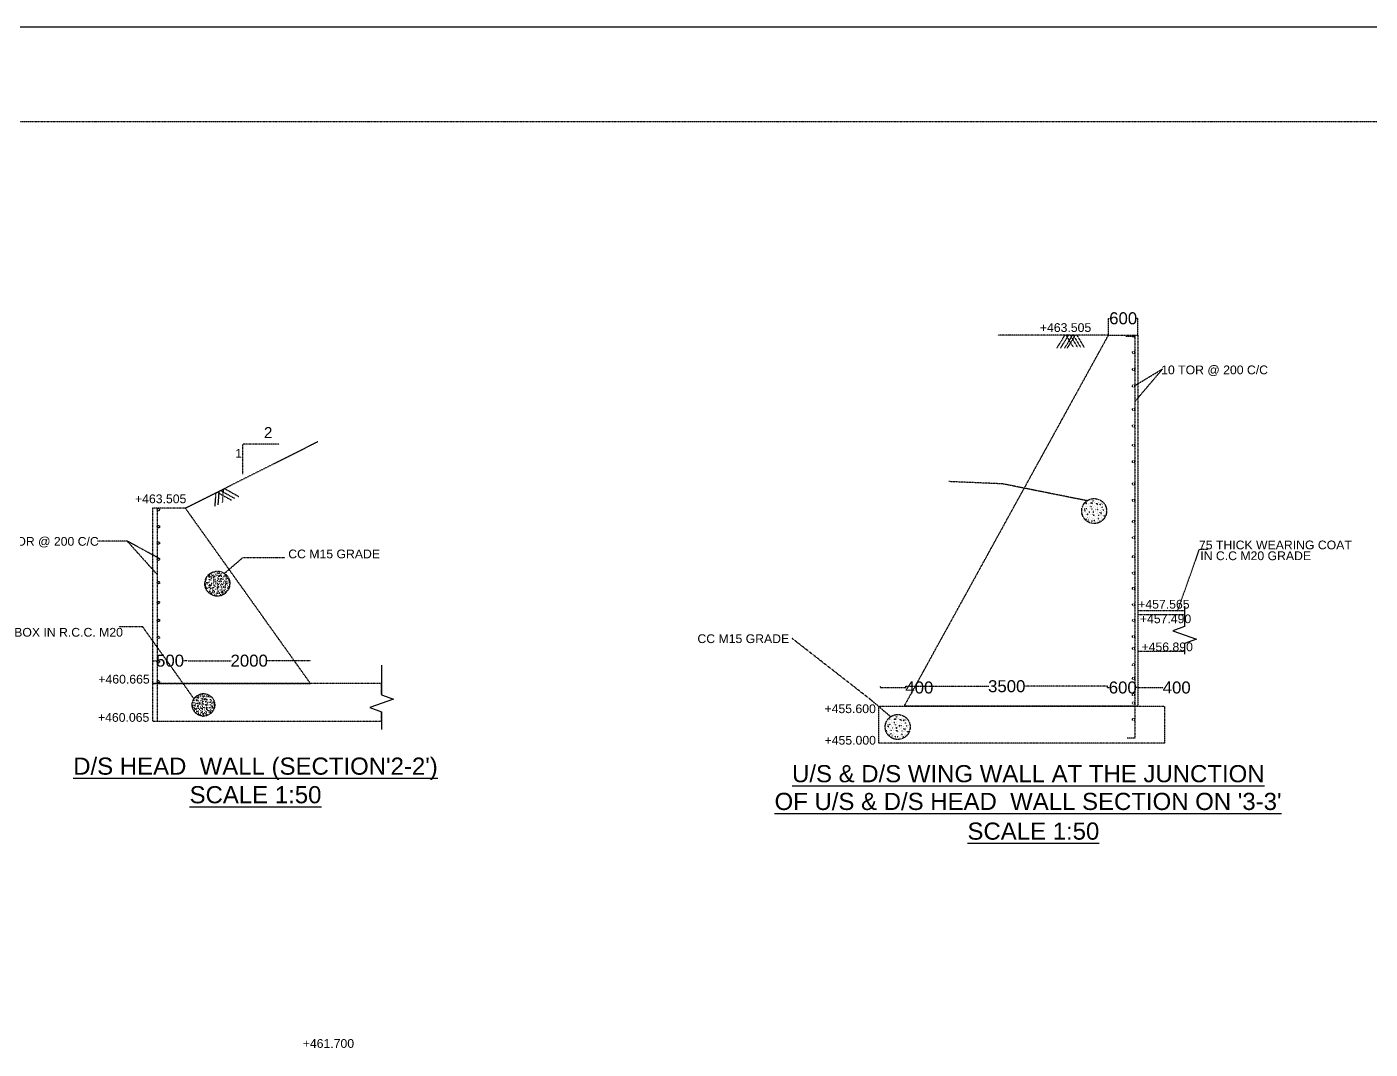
# Model space of a CAD drawing. Header units: inches. Extents: x -14031 to 177855, y 59850 to 142980.
# Drawn here: x 145085 to 160750, y 71696 to 83619 of the extents above; entities that cross this region are included whole.
import ezdxf

# ---------------------------------------------------------------- set-up
doc = ezdxf.new("R2010")
doc.units = ezdxf.units.IN
doc.header["$MEASUREMENT"] = 0
doc.linetypes.add('HIDDEN2', pattern=[0.1875, 0.125, -0.0625])
doc.layers.add('DIM TEXT', color=7, linetype='Continuous')
doc.layers.add('DRAWING', color=7, linetype='Continuous')
doc.styles.get("Standard").update_dxf_attribs({"font": 'ARIAL_1.TTF', "height": 102})
doc.dimstyles.new('dig', dxfattribs={"dimtxt": 140, "dimasz": 0.18, "dimexe": 0.18, "dimexo": 0.0625, "dimgap": 0.09, "dimtad": 0, "dimtih": 1, "dimtoh": 1, "dimdec": 4, "dimzin": 0, "dimdsep": 46, "dimtxsty": 'Standard', "dimblk": 'ARCHTICK', "dimcen": 0.09, "dimadec": 0, "dimazin": 0, "dimtfac": 1, "dimtdec": 4, "dimtofl": 0, "dimtmove": 0, "dimatfit": 3, "dimldrblk": 'ARCHTICK', "dimfxl": 0, "dimtolj": 1, "dimtzin": 0, "dimarcsym": 0})
picture_1 = doc.add_image_def('image1.jpg', size_in_pixel=(7220, 3378))

# ---------------------------------------------------------------- blocks, each defined once
blk = doc.blocks.new('_ArchTick')
at = {"color": 0, "linetype": 'ByBlock', "const_width": 0.15}
blk.add_lwpolyline([(-0.5, -0.5), (0.5, 0.5)], dxfattribs=at)
blk = doc.blocks.new('*D175')
at = {"layer": 'Defpoints', "color": 0, "linetype": 'HIDDEN2'}
for p in [(146552, 76226), (146552, 76226), (146959, 76226)]:
    blk.add_point(p, dxfattribs=at)
at = {"layer": 'DIM TEXT', "color": 0, "linetype": 'HIDDEN2', "lineweight": -2}
for p, q in [((146552, 76226), (146552, 76226)), ((146552, 76226), (146601, 76226)), ((146959, 76226), (146910, 76226)), ((146959, 76226), (146959, 76226))]:
    blk.add_line(p, q, dxfattribs=at)
at = {"layer": 'DIM TEXT', "color": 0, "linetype": 'HIDDEN2', "lineweight": -2, "xscale": 0.18, "yscale": 0.18, "zscale": 0.18, "rotation": 180}
blk.add_blockref('_ArchTick', (146552, 76226), dxfattribs=at)
at = {"layer": 'DIM TEXT', "color": 0, "linetype": 'HIDDEN2', "lineweight": -2, "xscale": 0.18, "yscale": 0.18, "zscale": 0.18}
blk.add_blockref('_ArchTick', (146959, 76226), dxfattribs=at)
at = {"layer": 'DIM TEXT', "color": 0, "linetype": 'HIDDEN2', "insert": (146755, 76226), "char_height": 140, "attachment_point": 5}
blk.add_mtext('\\A1;500', dxfattribs=at)
blk = doc.blocks.new('*D176')
at = {"layer": 'Defpoints', "color": 0, "linetype": 'HIDDEN2'}
for p in [(146959, 76226), (148397, 76226), (148397, 76226)]:
    blk.add_point(p, dxfattribs=at)
at = {"layer": 'DIM TEXT', "color": 0, "linetype": 'HIDDEN2', "lineweight": -2}
for p, q in [((146959, 76226), (146959, 76226)), ((146959, 76226), (147468, 76226)), ((148397, 76226), (147888, 76226)), ((148397, 76226), (148397, 76226))]:
    blk.add_line(p, q, dxfattribs=at)
at = {"layer": 'DIM TEXT', "color": 0, "linetype": 'HIDDEN2', "lineweight": -2, "xscale": 0.18, "yscale": 0.18, "zscale": 0.18, "rotation": 180}
blk.add_blockref('_ArchTick', (146959, 76226), dxfattribs=at)
at = {"layer": 'DIM TEXT', "color": 0, "linetype": 'HIDDEN2', "lineweight": -2, "xscale": 0.18, "yscale": 0.18, "zscale": 0.18}
blk.add_blockref('_ArchTick', (148397, 76226), dxfattribs=at)
at = {"layer": 'DIM TEXT', "color": 0, "linetype": 'HIDDEN2', "insert": (147678, 76226), "char_height": 140, "attachment_point": 5}
blk.add_mtext('\\A1;2000', dxfattribs=at)
blk = doc.blocks.new('*D177')
at = {"layer": 'Defpoints', "color": 0, "linetype": 'HIDDEN2'}
for p in [(155035, 75931), (155336, 75931), (155336, 75913)]:
    blk.add_point(p, dxfattribs=at)
at = {"layer": 'DIM TEXT', "color": 0, "linetype": 'HIDDEN2', "lineweight": -2}
for p, q in [((155035, 75931), (155035, 75912)), ((155035, 75913), (155336, 75913)), ((155336, 75931), (155336, 75912)), ((155336, 75913), (155336, 75913))]:
    blk.add_line(p, q, dxfattribs=at)
at = {"layer": 'DIM TEXT', "color": 0, "linetype": 'HIDDEN2', "lineweight": -2, "xscale": 0.18, "yscale": 0.18, "zscale": 0.18, "rotation": 180}
blk.add_blockref('_ArchTick', (155035, 75913), dxfattribs=at)
at = {"layer": 'DIM TEXT', "color": 0, "linetype": 'HIDDEN2', "lineweight": -2, "xscale": 0.18, "yscale": 0.18, "zscale": 0.18}
blk.add_blockref('_ArchTick', (155336, 75913), dxfattribs=at)
at = {"layer": 'DIM TEXT', "color": 0, "linetype": 'HIDDEN2', "insert": (155493, 75913), "char_height": 140, "attachment_point": 5}
blk.add_mtext('\\A1;400', dxfattribs=at)
blk = doc.blocks.new('*D178')
at = {"layer": 'Defpoints', "color": 0, "linetype": 'HIDDEN2'}
for p in [(155336, 75913), (157689, 75928), (157689, 75913)]:
    blk.add_point(p, dxfattribs=at)
at = {"layer": 'DIM TEXT', "color": 0, "linetype": 'HIDDEN2', "lineweight": -2}
for p, q in [((155336, 75913), (155336, 75928)), ((155336, 75928), (156304, 75928)), ((157689, 75928), (156721, 75928)), ((157689, 75913), (157689, 75928))]:
    blk.add_line(p, q, dxfattribs=at)
at = {"layer": 'DIM TEXT', "color": 0, "linetype": 'HIDDEN2', "lineweight": -2, "xscale": 0.18, "yscale": 0.18, "zscale": 0.18, "rotation": 180}
blk.add_blockref('_ArchTick', (155336, 75928), dxfattribs=at)
at = {"layer": 'DIM TEXT', "color": 0, "linetype": 'HIDDEN2', "lineweight": -2, "xscale": 0.18, "yscale": 0.18, "zscale": 0.18}
blk.add_blockref('_ArchTick', (157689, 75928), dxfattribs=at)
at = {"layer": 'DIM TEXT', "color": 0, "linetype": 'HIDDEN2', "insert": (156512, 75928), "char_height": 140, "attachment_point": 5}
blk.add_mtext('\\A1;3500', dxfattribs=at)
blk = doc.blocks.new('*D179')
at = {"layer": 'Defpoints', "color": 0, "linetype": 'HIDDEN2'}
for p in [(157689, 75913), (158041, 75913), (158041, 75913)]:
    blk.add_point(p, dxfattribs=at)
at = {"layer": 'DIM TEXT', "color": 0, "linetype": 'HIDDEN2', "lineweight": -2}
for p, q in [((157689, 75913), (157689, 75913)), ((157689, 75913), (157710, 75913)), ((158041, 75913), (158020, 75913)), ((158041, 75913), (158041, 75913))]:
    blk.add_line(p, q, dxfattribs=at)
at = {"layer": 'DIM TEXT', "color": 0, "linetype": 'HIDDEN2', "lineweight": -2, "xscale": 0.18, "yscale": 0.18, "zscale": 0.18, "rotation": 180}
blk.add_blockref('_ArchTick', (157689, 75913), dxfattribs=at)
at = {"layer": 'DIM TEXT', "color": 0, "linetype": 'HIDDEN2', "lineweight": -2, "xscale": 0.18, "yscale": 0.18, "zscale": 0.18}
blk.add_blockref('_ArchTick', (158041, 75913), dxfattribs=at)
at = {"layer": 'DIM TEXT', "color": 0, "linetype": 'HIDDEN2', "insert": (157865, 75913), "char_height": 140, "attachment_point": 5}
blk.add_mtext('\\A1;600', dxfattribs=at)
blk = doc.blocks.new('*D180')
at = {"layer": 'Defpoints', "color": 0, "linetype": 'HIDDEN2'}
for p in [(158041, 75913), (158336, 75913), (158336, 75913)]:
    blk.add_point(p, dxfattribs=at)
at = {"layer": 'DIM TEXT', "color": 0, "linetype": 'HIDDEN2', "lineweight": -2}
for p, q in [((158041, 75913), (158041, 75913)), ((158041, 75913), (158336, 75913)), ((158336, 75913), (158336, 75913)), ((158336, 75913), (158336, 75913))]:
    blk.add_line(p, q, dxfattribs=at)
at = {"layer": 'DIM TEXT', "color": 0, "linetype": 'HIDDEN2', "lineweight": -2, "xscale": 0.18, "yscale": 0.18, "zscale": 0.18, "rotation": 180}
blk.add_blockref('_ArchTick', (158041, 75913), dxfattribs=at)
at = {"layer": 'DIM TEXT', "color": 0, "linetype": 'HIDDEN2', "lineweight": -2, "xscale": 0.18, "yscale": 0.18, "zscale": 0.18}
blk.add_blockref('_ArchTick', (158336, 75913), dxfattribs=at)
at = {"layer": 'DIM TEXT', "color": 0, "linetype": 'HIDDEN2', "insert": (158494, 75913), "char_height": 140, "attachment_point": 5}
blk.add_mtext('\\A1;400', dxfattribs=at)
blk = doc.blocks.new('*D181')
at = {"layer": 'Defpoints', "color": 0, "linetype": 'HIDDEN2'}
for p in [(158041, 80219), (157698, 80022), (158041, 80022)]:
    blk.add_point(p, dxfattribs=at)
at = {"layer": 'DIM TEXT', "color": 0, "linetype": 'HIDDEN2', "lineweight": -2}
for p, q in [((157698, 80022), (157698, 80219)), ((157698, 80219), (157715, 80219)), ((158041, 80219), (158025, 80219)), ((158041, 80022), (158041, 80219))]:
    blk.add_line(p, q, dxfattribs=at)
at = {"layer": 'DIM TEXT', "color": 0, "linetype": 'HIDDEN2', "lineweight": -2, "xscale": 0.18, "yscale": 0.18, "zscale": 0.18, "rotation": 180}
blk.add_blockref('_ArchTick', (157698, 80219), dxfattribs=at)
at = {"layer": 'DIM TEXT', "color": 0, "linetype": 'HIDDEN2', "lineweight": -2, "xscale": 0.18, "yscale": 0.18, "zscale": 0.18}
blk.add_blockref('_ArchTick', (158041, 80219), dxfattribs=at)
at = {"layer": 'DIM TEXT', "color": 0, "linetype": 'HIDDEN2', "insert": (157870, 80219), "char_height": 140, "attachment_point": 5}
blk.add_mtext('\\A1;600', dxfattribs=at)

msp = doc.modelspace()

# ---------------------------------------------------------------- hatches: boundary and pattern name
at = {"layer": 'DRAWING', "linetype": 'HIDDEN2'}
h = msp.add_hatch(dxfattribs=at)
h.set_pattern_fill('AR-CONC', color=256, scale=9, style=0)
h.set_pattern_definition([(130, (287943.9, 0), (-64.553416, -5.647692), [6.75, -74.25]), (185, (287943.9, 0), (12.48762, 67.697292), [5.4, -59.4]), (79.5486, (287938.52, -0.47), (-52.065844, 62.049559), [5.736617, -63.10279]), (133.8158, (287943.9, 18), (-96.051694, -14.89671), [10.125, -111.375]), (83.3644, (287935.89, 16.76), (-84.119643, 87.67061), [8.604926, -94.65417]), (188.8158, (287943.9, 18), (-84.119575, 87.670674), [8.1, -89.1]), (159, (287934.9, 13.5), (-53.721635, -36.2357), [6.75, -74.25]), (214, (287934.9, 13.5), (-21.89838, 65.263504), [5.4, -59.4]), (108.5486, (287930.42, 10.48), (-75.620037, 29.027745), [5.736617, -63.10279]), (142.5, (287943.897, 0), (-1.094387, 29.960447), [0, -58.68, 0, -60.3, 0, -59.625]), (172.5, (287943.897, 0), (-23.6762584, 35.497054), [0, -34.38, 0, -57.33, 0, -22.725]), (212.5, (287963.967, 0), (-48.0440193, -2.0299385), [0, -22.5, 0, -70.2, 0, -93.15]), (222.5, (287972.967, 0), (-52.486755, 9.009448), [0, -29.25, 0, -46.62, 0, -66.15])])
h.paths.add_polyline_path([(147452.08448, 77125.07199, 1), (147160.86999, 77125.07199, 1)])
h.paths.add_polyline_path([(147013.71184, 75711.46097, 1), (147276.02814, 75711.46097, 1)])

# ---------------------------------------------------------------- linework, layer by layer
for p, q in [((157401.67843, 78017.6018), (157401.67843, 78017.6018)), ((157412.29282, 78035.60572), (157412.29282, 78035.60572)), ((157425.0636, 78026.92791), (157425.0636, 78026.92791)), ((157425.35469, 78053.09885), (157425.35469, 78053.09885)), ((157427.37316, 78068.56934), (157431.71198, 78073.74014)), ((157427.3732, 78068.56937), (157432.75265, 78068.09873)), ((157432.8117, 78067.98804), (157431.77107, 78073.62949)), ((157438.32133, 78061.48658), (157444.623, 78063.90556)), ((157438.32139, 78061.48656), (157442.79819, 78058.46692)), ((157438.54251, 78026.3191), (157438.54251, 78026.3191)), ((157439.6369, 78056.27955), (157439.6369, 78056.27955)), ((157442.85728, 78058.35685), (157444.68215, 78063.79547)), ((157442.96925, 78072.6757), (157442.96925, 78072.6757)), ((157443.21421, 78064.37618), (157443.21421, 78064.37618)), ((157449.03095, 78088.59591), (157449.03095, 78088.59591)), ((157458.51796, 78025.08487), (157458.51796, 78025.08487)), ((157461.94556, 78060.58646), (157461.94556, 78060.58646)), ((157464.77957, 78044.61517), (157464.77957, 78044.61517)), ((157473.10762, 78024.89797), (157473.10762, 78024.89797)), ((157481.04855, 78028.05107), (157481.04855, 78028.05107)), ((157482.19422, 78060.58192), (157482.19422, 78060.58192)), ((157484.0021, 78032.08077), (157484.0021, 78032.08077)), ((157485.09649, 78062.04122), (157485.09649, 78062.04122)), ((157486.19087, 78092.00167), (157486.19087, 78092.00167)), ((157491.01327, 78070.64576), (157491.01327, 78070.64576)), ((157491.92658, 78062.92165), (157496.26539, 78068.09245)), ((157491.92662, 78062.92168), (157497.30607, 78062.45104)), ((157492.04296, 78025.25088), (157498.34463, 78027.66986)), ((157492.04302, 78025.25086), (157496.51982, 78022.23122)), ((157495.70097, 78073.38563), (157495.70097, 78073.38563)), ((157497.36512, 78062.3403), (157496.32449, 78067.98174)), ((157496.57888, 78022.12111), (157498.40375, 78027.55973)), ((157499.15144, 78013.11915), (157499.15144, 78013.11915)), ((157502.77266, 78062.3903), (157509.78262, 78069.69619)), ((157502.77266, 78062.39033), (157510.77696, 78061.14894)), ((157504.72481, 78063.54813), (157504.72481, 78063.54813)), ((157505.87048, 78096.07897), (157505.87048, 78096.07897)), ((157510.83615, 78061.04816), (157509.84182, 78069.59544)), ((157509.98958, 78058.55652), (157509.98958, 78058.55652)), ((157513.94134, 78090.51438), (157520.24301, 78092.93336)), ((157513.9414, 78090.51436), (157518.4182, 78087.49472)), ((157515.13442, 78032.53856), (157515.13442, 78032.53856)), ((157517.26633, 78053.62462), (157517.26633, 78053.62462)), ((157518.47731, 78087.38459), (157520.30218, 78092.82322)), ((157521.15164, 78022.86803), (157521.15164, 78022.86803)), ((157528.40107, 78099.04518), (157528.40107, 78099.04518)), ((157530.74692, 78038.82864), (157530.74692, 78038.82864)), ((157531.84131, 78068.78909), (157531.84131, 78068.78909)), ((157532.93569, 78098.74954), (157532.93569, 78098.74954)), ((157538.81068, 78068.03562), (157538.81068, 78068.03562)), ((157539.05729, 78068.61583), (157539.05729, 78068.61583)), ((157548.18772, 78082.39508), (157548.18772, 78082.39508)), ((157551.6382, 78022.1286), (157551.6382, 78022.1286)), ((157556.47999, 78057.27395), (157560.81881, 78062.44475)), ((157556.48003, 78057.27399), (157561.85948, 78056.80335)), ((157556.58341, 78114.60541), (157556.58341, 78114.60541)), ((157558.0336, 78056.52659), (157558.0336, 78056.52659)), ((157561.91853, 78056.69256), (157560.8779, 78062.334)), ((157562.48694, 78103.53267), (157562.48694, 78103.53267)), ((157567.66298, 78054.27868), (157573.96465, 78056.69766)), ((157567.66303, 78054.27866), (157572.13984, 78051.25902)), ((157569.19566, 78020.83809), (157569.19566, 78020.83809)), ((157569.75308, 78062.63407), (157569.75308, 78062.63407)), ((157571.97396, 78040.02163), (157571.97396, 78040.02163)), ((157572.19892, 78051.14885), (157574.02379, 78056.58747)), ((157575.86184, 78015.20515), (157575.86184, 78015.20515)), ((157576.95622, 78045.1656), (157576.95622, 78045.1656)), ((157578.05061, 78075.12604), (157578.05061, 78075.12604)), ((157579.145, 78105.08649), (157579.145, 78105.08649)), ((157587.10131, 78066.58589), (157587.10131, 78066.58589)), ((157594.50454, 78042.98784), (157594.50454, 78042.98784)), ((157595.65021, 78075.51868), (157595.65021, 78075.51868)), ((157598.82435, 78047.49359), (157605.83432, 78054.79948)), ((157598.82435, 78047.49362), (157606.82866, 78046.25223)), ((157600.67448, 78091.40453), (157600.67448, 78091.40453)), ((157604.12495, 78031.13805), (157604.12495, 78031.13805)), ((157604.91416, 78011.97827), (157604.91416, 78011.97827)), ((157606.88783, 78046.15138), (157605.8935, 78054.69867)), ((157606.07762, 78054.49665), (157606.07762, 78054.49665)), ((157617.23968, 78018.80815), (157617.23968, 78018.80815)), ((157618.1808, 78078.48489), (157618.1808, 78078.48489)), ((157621.03341, 78051.62626), (157625.37223, 78056.79706)), ((157621.03345, 78051.6263), (157626.4129, 78051.15565)), ((157621.32142, 78020.96682), (157621.32142, 78020.96682)), ((157621.38461, 78018.04298), (157627.68628, 78020.46196)), ((157621.38467, 78018.04296), (157625.86147, 78015.02332)), ((157622.23984, 78071.64351), (157622.23984, 78071.64351)), ((157622.41581, 78050.92727), (157622.41581, 78050.92727)), ((157623.5102, 78080.88772), (157623.5102, 78080.88772)), ((157626.47194, 78051.04481), (157625.43131, 78056.68626)), ((157625.92052, 78014.91311), (157627.74539, 78020.35173)), ((157628.59042, 78047.47533), (157628.59042, 78047.47533)), ((157635.14533, 78064.55595), (157635.14533, 78064.55595)), ((157656.61171, 78040.1475), (157656.61171, 78040.1475)), ((157661.75369, 78019.46134), (157661.75369, 78019.46134)), ((157665.2837, 78016.77821), (157665.2837, 78016.77821)), ((157389.27892, 77940.59094), (157392.1338, 77943.99325)), ((157389.71933, 77938.65413), (157393.17447, 77938.35184)), ((157390.14443, 77960.06125), (157390.14443, 77960.06125)), ((157390.46207, 77941.40052), (157390.46207, 77941.40052)), ((157391.23882, 77990.0217), (157391.23882, 77990.0217)), ((157393.23343, 77938.24118), (157392.1928, 77943.88262)), ((157394.17793, 77995.10026), (157394.17793, 77995.10026)), ((157394.52457, 77930.95957), (157400.82624, 77933.37855)), ((157394.52463, 77930.95955), (157399.00143, 77927.93991)), ((157399.06041, 77927.82987), (157400.88528, 77933.2685)), ((157407.53747, 77980.93832), (157407.53747, 77980.93832)), ((157410.01977, 77921.55991), (157410.01977, 77921.55991)), ((157411.16545, 77954.09076), (157411.16545, 77954.09076)), ((157412.02743, 77921.6395), (157412.02743, 77921.6395)), ((157416.42295, 77996.22307), (157422.72462, 77998.64205)), ((157416.42301, 77996.22306), (157420.89981, 77993.20342)), ((157418.65308, 77974.71962), (157425.66305, 77982.02551)), ((157418.65308, 77974.71966), (157426.65739, 77973.47827)), ((157420.14972, 77887.17101), (157420.14972, 77887.17101)), ((157420.42939, 77890.55035), (157420.42939, 77890.55035)), ((157420.95885, 77993.09336), (157422.78371, 77998.53198)), ((157426.71651, 77973.37755), (157425.72217, 77981.92483)), ((157426.51378, 77968.84908), (157426.51378, 77968.84908)), ((157430.5852, 77872.15224), (157437.59517, 77879.45813)), ((157430.5852, 77872.15227), (157438.58951, 77870.91088)), ((157433.07058, 77876.51687), (157433.07058, 77876.51687)), ((157433.69603, 77957.05696), (157433.69603, 77957.05696)), ((157434.16496, 77906.47731), (157434.16496, 77906.47731)), ((157434.84171, 77989.58781), (157434.84171, 77989.58781)), ((157435.25935, 77936.43776), (157435.25935, 77936.43776)), ((157436.35374, 77966.39821), (157436.35374, 77966.39821)), ((157437.44813, 77996.35865), (157437.44813, 77996.35865)), ((157438.64855, 77870.81017), (157437.65421, 77879.35745)), ((157437.67584, 77933.16059), (157437.67584, 77933.16059)), ((157439.12602, 77875.08177), (157439.12602, 77875.08177)), ((157439.86078, 78000.87205), (157444.1996, 78006.04285)), ((157439.86082, 78000.87208), (157445.24027, 78000.40144)), ((157442.94883, 77950.40996), (157442.94883, 77950.40996)), ((157444.10565, 77926.0474), (157444.10565, 77926.0474)), ((157445.29927, 78000.29074), (157444.25864, 78005.93218)), ((157446.3993, 77890.14349), (157446.3993, 77890.14349)), ((157446.66469, 78004.10971), (157446.66469, 78004.10971)), ((157448.2462, 77894.72387), (157454.54787, 77897.14285)), ((157448.24626, 77894.72385), (157452.72306, 77891.70421)), ((157452.3484, 77933.17475), (157456.68722, 77938.34555)), ((157452.34844, 77933.17479), (157457.72789, 77932.70415)), ((157452.78202, 77891.59413), (157454.60689, 77897.03276)), ((157453.59266, 77862.53636), (157453.59266, 77862.53636)), ((157455.58149, 77978.90839), (157455.58149, 77978.90839)), ((157457.78684, 77932.59344), (157456.74621, 77938.23488)), ((157457.37229, 77992.55402), (157457.37229, 77992.55402)), ((157464.51419, 77930.64895), (157464.51419, 77930.64895)), ((157464.83602, 77865.47746), (157469.17484, 77870.64826)), ((157464.83606, 77865.4775), (157470.21551, 77865.00685)), ((157467.78191, 77961.54446), (157467.78191, 77961.54446)), ((157468.19374, 77885.14107), (157468.19374, 77885.14107)), ((157470.27441, 77864.89614), (157469.23377, 77870.53758)), ((157470.14458, 77959.98737), (157476.44625, 77962.40635)), ((157470.14464, 77959.98736), (157474.62144, 77956.96772)), ((157474.5578, 77966.81915), (157474.5578, 77966.81915)), ((157474.68045, 77956.85762), (157476.50532, 77962.29624)), ((157476.12325, 77865.50257), (157476.12325, 77865.50257)), ((157477.26892, 77898.03341), (157477.26892, 77898.03341)), ((157478.53016, 77882.27854), (157478.53016, 77882.27854)), ((157479.62455, 77912.23899), (157479.62455, 77912.23899)), ((157480.71894, 77942.19943), (157480.71894, 77942.19943)), ((157481.81333, 77972.15988), (157481.81333, 77972.15988)), ((157482.90771, 78002.12033), (157482.90771, 78002.12033)), ((157485.71986, 77931.13065), (157485.71986, 77931.13065)), ((157487.17004, 77873.05183), (157487.17004, 77873.05183)), ((157491.45816, 77997.04151), (157491.45816, 77997.04151)), ((157495.43558, 77959.41941), (157495.43558, 77959.41941)), ((157498.88606, 77899.15294), (157498.88606, 77899.15294)), ((157499.79951, 77900.99962), (157499.79951, 77900.99962)), ((157500.94518, 77933.53047), (157500.94518, 77933.53047)), ((157501.96784, 77858.48817), (157508.26951, 77860.90715)), ((157501.9679, 77858.48815), (157506.4447, 77855.46851)), ((157503.62551, 77976.87845), (157503.62551, 77976.87845)), ((157504.4142, 77995.22435), (157508.75301, 78000.39515)), ((157504.41424, 77995.22439), (157509.79369, 77994.75375)), ((157506.50363, 77855.35839), (157508.3285, 77860.79701)), ((157509.85268, 77994.643), (157508.81205, 78000.28444)), ((157510.20912, 77869.99006), (157510.20912, 77869.99006)), ((157514.70478, 77959.82291), (157521.71474, 77967.1288)), ((157514.70478, 77959.82295), (157522.70908, 77958.58156)), ((157516.23775, 77883.11113), (157516.23775, 77883.11113)), ((157516.90182, 77927.52706), (157521.24063, 77932.69786)), ((157516.90186, 77927.5271), (157522.28131, 77927.05645)), ((157517.00094, 77939.6584), (157517.00094, 77939.6584)), ((157522.34025, 77926.9457), (157521.29962, 77932.58714)), ((157522.76819, 77958.48078), (157521.77385, 77967.02806)), ((157522.60182, 77964.78921), (157522.60182, 77964.78921)), ((157523.47577, 77936.49668), (157523.47577, 77936.49668)), ((157523.86622, 77923.75167), (157530.16789, 77926.17065)), ((157523.86628, 77923.75166), (157528.34308, 77920.73201)), ((157524.1806, 77859.06596), (157524.1806, 77859.06596)), ((157524.62144, 77969.02752), (157524.62144, 77969.02752)), ((157525.27498, 77889.02641), (157525.27498, 77889.02641)), ((157526.36937, 77918.98685), (157526.36937, 77918.98685)), ((157526.63689, 77857.25553), (157533.64686, 77864.56142)), ((157526.63689, 77857.25556), (157534.6412, 77856.01417)), ((157527.46376, 77948.9473), (157527.46376, 77948.9473)), ((157528.40206, 77920.62188), (157530.22693, 77926.0605)), ((157528.55814, 77978.90775), (157528.55814, 77978.90775)), ((157529.38944, 77859.82977), (157533.72825, 77865.00057)), ((157529.38948, 77859.8298), (157534.76893, 77859.35916)), ((157529.65253, 78008.8682), (157529.65253, 78008.8682)), ((157534.70023, 77855.9134), (157533.70589, 77864.46068)), ((157533.76388, 77929.10071), (157533.76388, 77929.10071)), ((157534.82782, 77859.2484), (157533.78719, 77864.88984)), ((157533.88538, 77905.48711), (157533.88538, 77905.48711)), ((157535.21406, 77871.02189), (157535.21406, 77871.02189)), ((157545.7646, 77989.01517), (157552.06627, 77991.43416)), ((157545.76465, 77989.01516), (157550.24146, 77985.99552)), ((157547.15202, 77971.99373), (157547.15202, 77971.99373)), ((157547.65695, 77854.46264), (157547.65695, 77854.46264)), ((157547.92234, 77968.42886), (157547.92234, 77968.42886)), ((157548.2977, 78004.52458), (157548.2977, 78004.52458)), ((157550.30049, 77985.88536), (157552.12536, 77991.32399)), ((157551.37281, 77908.16238), (157551.37281, 77908.16238)), ((157551.66953, 77974.84851), (157551.66953, 77974.84851)), ((157557.56164, 77940.98417), (157557.56164, 77940.98417)), ((157564.28177, 77881.08119), (157564.28177, 77881.08119)), ((157567.04866, 77877.47312), (157567.04866, 77877.47312)), ((157568.96761, 77989.57666), (157573.30643, 77994.74746)), ((157568.96765, 77989.5767), (157574.3471, 77989.10605)), ((157569.4877, 77948.66785), (157569.4877, 77948.66785)), ((157570.3899, 77865.40291), (157570.3899, 77865.40291)), ((157570.64584, 77962.75927), (157570.64584, 77962.75927)), ((157570.82828, 78007.49078), (157570.82828, 78007.49078)), ((157571.48429, 77895.36336), (157571.48429, 77895.36336)), ((157572.57868, 77925.32381), (157572.57868, 77925.32381)), ((157574.40609, 77988.99526), (157573.36546, 77994.6367)), ((157573.67306, 77955.28425), (157573.67306, 77955.28425)), ((157574.76745, 77985.2447), (157574.76745, 77985.2447)), ((157577.58785, 77887.51597), (157583.88952, 77889.93495)), ((157577.58791, 77887.51596), (157582.06471, 77884.49631)), ((157581.2379, 77976.48122), (157581.2379, 77976.48122)), ((157581.45523, 77921.87937), (157585.79405, 77927.05017)), ((157581.45527, 77921.8794), (157586.83472, 77921.40876)), ((157581.8079, 77927.07077), (157581.8079, 77927.07077)), ((157582.12366, 77884.38613), (157583.94853, 77889.82476)), ((157583.25808, 77868.99195), (157583.25808, 77868.99195)), ((157586.89366, 77921.29795), (157585.85303, 77926.9394)), ((157589.57924, 77880.43933), (157589.57924, 77880.43933)), ((157590.72492, 77912.97018), (157590.72492, 77912.97018)), ((157593.94285, 77854.18208), (157598.28167, 77859.35288)), ((157593.94289, 77854.18211), (157599.32234, 77853.71147)), ((157599.38123, 77853.60065), (157598.3406, 77859.24209)), ((157599.48623, 77952.77947), (157605.7879, 77955.19846)), ((157599.48629, 77952.77946), (157603.96309, 77949.75982)), ((157599.71355, 77972.81857), (157599.71355, 77972.81857)), ((157600.14371, 77863.47209), (157600.14371, 77863.47209)), ((157600.40909, 77977.43831), (157600.40909, 77977.43831)), ((157603.85957, 77917.17183), (157603.85957, 77917.17183)), ((157604.02209, 77949.64962), (157605.84696, 77955.08824)), ((157610.75647, 77944.9262), (157617.76643, 77952.23209)), ((157610.75647, 77944.92624), (157618.76078, 77943.68484)), ((157612.32579, 77879.05125), (157612.32579, 77879.05125)), ((157613.2555, 77915.93639), (157613.2555, 77915.93639)), ((157614.40117, 77948.46723), (157614.40117, 77948.46723)), ((157615.84949, 77871.16459), (157615.84949, 77871.16459)), ((157616.94388, 77901.12504), (157616.94388, 77901.12504)), ((157618.81987, 77943.584), (157617.82554, 77952.13129)), ((157618.03826, 77931.08548), (157618.03826, 77931.08548)), ((157618.68986, 77960.72933), (157618.68986, 77960.72933)), ((157619.13265, 77961.04593), (157619.13265, 77961.04593)), ((157620.22704, 77991.00638), (157620.22704, 77991.00638)), ((157621.97446, 77957.6773), (157621.97446, 77957.6773)), ((157623.66512, 77884.92682), (157623.66512, 77884.92682)), ((157629.85192, 77925.04084), (157629.85192, 77925.04084)), ((157631.3021, 77866.96201), (157631.3021, 77866.96201)), ((157633.52103, 77983.92897), (157637.85985, 77989.09977)), ((157633.52107, 77983.929), (157638.90052, 77983.45836)), ((157636.93176, 77951.43344), (157636.93176, 77951.43344)), ((157638.95951, 77983.34751), (157637.91888, 77988.98896)), ((157638.07743, 77983.96429), (157638.07743, 77983.96429)), ((157646.00865, 77916.23168), (157650.34747, 77921.40248)), ((157646.00869, 77916.23171), (157651.38814, 77915.76107)), ((157647.34137, 77920.42388), (157647.34137, 77920.42388)), ((157647.75757, 77970.78863), (157647.75757, 77970.78863)), ((157651.44707, 77915.65021), (157650.40644, 77921.29165)), ((157652.89585, 77986.44776), (157652.89585, 77986.44776)), ((157653.20787, 77916.54377), (157659.50954, 77918.96276)), ((157653.20792, 77916.54376), (157657.68473, 77913.52412)), ((157656.34632, 77926.18128), (157656.34632, 77926.18128)), ((157657.7437, 77913.41388), (157659.56857, 77918.8525)), ((157660.60802, 77986.93049), (157660.60802, 77986.93049)), ((157664.78308, 77937.83335), (157664.78308, 77937.83335)), ((157665.87747, 77967.7938), (157665.87747, 77967.7938)), ((157666.73388, 77958.69939), (157666.73388, 77958.69939)), ((157666.97186, 77997.75424), (157666.97186, 77997.75424)), ((157671.01763, 77955.92093), (157671.01763, 77955.92093)), ((157674.46121, 77966.68674), (157674.46121, 77966.68674)), ((157675.10625, 77981.80728), (157676.70588, 77982.42132)), ((157675.1063, 77981.80726), (157676.82333, 77980.64912)), ((157477.43578, 77852.31809), (157477.43578, 77852.31809)), ((157486.53287, 77834.493), (157486.53287, 77834.493)), ((157495.1702, 77845.45319), (157495.1702, 77845.45319)), ((157498.3321, 77837.36333), (157498.3321, 77837.36333)), ((157523.08621, 77829.10551), (157523.08621, 77829.10551)), ((157543.3724, 77841.97607), (157543.3724, 77841.97607)), ((157546.37612, 77835.3334), (157546.37612, 77835.3334)), ((157565.90298, 77844.94228), (157565.90298, 77844.94228)), ((157569.22232, 77834.70163), (157569.22232, 77834.70163)), ((157569.29552, 77835.44247), (157569.29552, 77835.44247)), ((157599.98886, 77849.42977), (157599.98886, 77849.42977)), ((155020.79242, 75694.71847), (158351.05535, 75694.71847)), ((155020.79242, 75265.97238), (155020.79242, 75694.71847)), ((158351.05535, 75694.71847), (158351.05535, 75265.97238)), ((155121.38817, 75517.03238), (155121.38817, 75517.03238)), ((155134.15895, 75508.35456), (155134.15895, 75508.35456)), ((155134.45004, 75534.52551), (155134.45004, 75534.52551)), ((155136.46851, 75549.99599), (155140.80733, 75555.16679)), ((155136.46855, 75549.99603), (155141.848, 75549.52539)), ((155141.90705, 75549.4147), (155140.86642, 75555.05614)), ((155147.41668, 75542.91323), (155153.71835, 75545.33221)), ((155147.41673, 75542.91322), (155151.89354, 75539.89357)), ((155147.63786, 75507.74576), (155147.63786, 75507.74576)), ((155148.73225, 75537.7062), (155148.73225, 75537.7062)), ((155151.95262, 75539.7835), (155153.77749, 75545.22213)), ((155152.0646, 75554.10236), (155152.0646, 75554.10236)), ((155152.30956, 75545.80284), (155152.30956, 75545.80284)), ((155158.1263, 75570.02256), (155158.1263, 75570.02256)), ((155167.61331, 75506.51152), (155167.61331, 75506.51152)), ((155171.04091, 75542.01312), (155171.04091, 75542.01312)), ((155173.87492, 75526.04182), (155173.87492, 75526.04182)), ((155182.20297, 75506.32462), (155182.20297, 75506.32462)), ((155190.1439, 75509.47773), (155190.1439, 75509.47773)), ((155191.28957, 75542.00857), (155191.28957, 75542.00857)), ((155193.09745, 75513.50743), (155193.09745, 75513.50743)), ((155194.19183, 75543.46788), (155194.19183, 75543.46788)), ((155195.28622, 75573.42832), (155195.28622, 75573.42832)), ((155200.10862, 75552.07242), (155200.10862, 75552.07242)), ((155201.02193, 75544.3483), (155205.36074, 75549.5191)), ((155201.02196, 75544.34834), (155206.40142, 75543.87769)), ((155201.13831, 75506.67753), (155207.43998, 75509.09651)), ((155201.13837, 75506.67752), (155205.61517, 75503.65787)), ((155204.79631, 75554.81229), (155204.79631, 75554.81229)), ((155206.46046, 75543.76696), (155205.41983, 75549.4084)), ((155205.67423, 75503.54776), (155207.4991, 75508.98638)), ((155211.868, 75543.81695), (155218.87797, 75551.12284)), ((155211.868, 75543.81699), (155219.87231, 75542.5756)), ((155213.82016, 75544.97478), (155213.82016, 75544.97478)), ((155214.96583, 75577.50563), (155214.96583, 75577.50563)), ((155219.9315, 75542.47481), (155218.93717, 75551.02209)), ((155219.08493, 75539.98318), (155219.08493, 75539.98318)), ((155223.03669, 75571.94103), (155229.33836, 75574.36002)), ((155223.03675, 75571.94102), (155227.51355, 75568.92138)), ((155224.22977, 75513.96522), (155224.22977, 75513.96522)), ((155226.36168, 75535.05127), (155226.36168, 75535.05127)), ((155227.57266, 75568.81125), (155229.39753, 75574.24987)), ((155230.24699, 75504.29468), (155230.24699, 75504.29468)), ((155237.49641, 75580.47184), (155237.49641, 75580.47184)), ((155239.84227, 75520.2553), (155239.84227, 75520.2553)), ((155240.93665, 75550.21574), (155240.93665, 75550.21574)), ((155242.03104, 75580.17619), (155242.03104, 75580.17619)), ((155247.90603, 75549.46227), (155247.90603, 75549.46227)), ((155248.15264, 75550.04248), (155248.15264, 75550.04248)), ((155257.28307, 75563.82173), (155257.28307, 75563.82173)), ((155260.73355, 75503.55526), (155260.73355, 75503.55526)), ((155265.57534, 75538.70061), (155269.91416, 75543.87141)), ((155265.57538, 75538.70064), (155270.95483, 75538.23)), ((155265.67876, 75596.03206), (155265.67876, 75596.03206)), ((155267.12895, 75537.95324), (155267.12895, 75537.95324)), ((155271.01388, 75538.11921), (155269.97325, 75543.76065)), ((155271.58229, 75584.95933), (155271.58229, 75584.95933)), ((155276.75833, 75535.70533), (155283.05999, 75538.12432)), ((155276.75838, 75535.70532), (155281.23519, 75532.68568)), ((155278.84843, 75544.06072), (155278.84843, 75544.06072)), ((155281.06931, 75521.44829), (155281.06931, 75521.44829)), ((155281.29427, 75532.57551), (155283.11914, 75538.01413)), ((155286.05157, 75526.59225), (155286.05157, 75526.59225)), ((155287.14596, 75556.5527), (155287.14596, 75556.5527)), ((155288.24035, 75586.51314), (155288.24035, 75586.51314)), ((155296.19666, 75548.01254), (155296.19666, 75548.01254)), ((155303.59989, 75524.41449), (155303.59989, 75524.41449)), ((155304.74556, 75556.94534), (155304.74556, 75556.94534)), ((155307.9197, 75528.92024), (155314.92966, 75536.22613)), ((155307.9197, 75528.92028), (155315.92401, 75527.67888)), ((155309.76982, 75572.83118), (155309.76982, 75572.83118)), ((155313.2203, 75512.56471), (155313.2203, 75512.56471)), ((155315.98318, 75527.57804), (155314.98885, 75536.12532)), ((155315.17296, 75535.9233), (155315.17296, 75535.9233)), ((155327.27615, 75559.91155), (155327.27615, 75559.91155)), ((155330.12876, 75533.05292), (155334.46758, 75538.22372)), ((155330.1288, 75533.05295), (155335.50825, 75532.58231)), ((155331.33519, 75553.07017), (155331.33519, 75553.07017)), ((155331.51116, 75532.35392), (155331.51116, 75532.35392)), ((155332.60555, 75562.31437), (155332.60555, 75562.31437)), ((155335.56729, 75532.47147), (155334.52666, 75538.11291)), ((155337.68576, 75528.90198), (155337.68576, 75528.90198)), ((155344.24068, 75545.9826), (155344.24068, 75545.9826)), ((155365.70706, 75521.57415), (155365.70706, 75521.57415)), ((155098.37427, 75422.01759), (155101.22915, 75425.4199)), ((155098.81467, 75420.08078), (155102.26982, 75419.77849)), ((155099.23978, 75441.48791), (155099.23978, 75441.48791)), ((155099.55742, 75422.82717), (155099.55742, 75422.82717)), ((155100.33417, 75471.44836), (155100.33417, 75471.44836)), ((155102.32878, 75419.66784), (155101.28814, 75425.30928)), ((155103.27328, 75476.52691), (155103.27328, 75476.52691)), ((155103.61992, 75412.38622), (155109.92159, 75414.80521)), ((155103.61997, 75412.38621), (155108.09678, 75409.36657)), ((155108.15576, 75409.25653), (155109.98063, 75414.69515)), ((155110.77378, 75499.02845), (155110.77378, 75499.02845)), ((155116.63282, 75462.36498), (155116.63282, 75462.36498)), ((155119.11512, 75402.98657), (155119.11512, 75402.98657)), ((155120.2608, 75435.51741), (155120.2608, 75435.51741)), ((155121.12278, 75403.06616), (155121.12278, 75403.06616)), ((155125.5183, 75477.64973), (155131.81997, 75480.06871)), ((155125.51835, 75477.64971), (155129.99516, 75474.63007)), ((155127.74843, 75456.14628), (155134.75839, 75463.45217)), ((155127.74843, 75456.14631), (155135.75274, 75454.90492)), ((155129.24506, 75368.59766), (155129.24506, 75368.59766)), ((155129.52474, 75371.977), (155129.52474, 75371.977)), ((155130.05419, 75474.52002), (155131.87906, 75479.95864)), ((155135.81186, 75454.8042), (155134.81752, 75463.35149)), ((155135.60913, 75450.27574), (155135.60913, 75450.27574)), ((155139.68055, 75353.57889), (155146.69051, 75360.88478)), ((155139.68055, 75353.57893), (155147.68486, 75352.33754)), ((155142.16593, 75357.94352), (155142.16593, 75357.94352)), ((155142.79138, 75438.48362), (155142.79138, 75438.48362)), ((155143.26031, 75387.90397), (155143.26031, 75387.90397)), ((155143.93705, 75471.01447), (155143.93705, 75471.01447)), ((155144.3547, 75417.86442), (155144.3547, 75417.86442)), ((155145.44909, 75447.82486), (155145.44909, 75447.82486)), ((155146.54347, 75477.78531), (155146.54347, 75477.78531)), ((155147.7439, 75352.23682), (155146.74956, 75360.78411)), ((155146.77119, 75414.58725), (155146.77119, 75414.58725)), ((155148.22137, 75356.50842), (155148.22137, 75356.50842)), ((155148.95613, 75482.2987), (155153.29495, 75487.4695)), ((155148.95617, 75482.29874), (155154.33562, 75481.82809)), ((155152.04418, 75431.83662), (155152.04418, 75431.83662)), ((155153.201, 75407.47406), (155153.201, 75407.47406)), ((155154.39462, 75481.7174), (155153.35399, 75487.35884)), ((155155.49465, 75371.57014), (155155.49465, 75371.57014)), ((155155.76004, 75485.53636), (155155.76004, 75485.53636)), ((155157.34155, 75376.15052), (155163.64322, 75378.56951)), ((155157.34161, 75376.15051), (155161.81841, 75373.13087)), ((155161.44375, 75414.60141), (155165.78257, 75419.77221)), ((155161.44379, 75414.60144), (155166.82324, 75414.1308)), ((155161.87737, 75373.02079), (155163.70224, 75378.45941)), ((155164.67684, 75460.33504), (155164.67684, 75460.33504)), ((155166.88219, 75414.0201), (155165.84156, 75419.66154)), ((155166.46764, 75473.98067), (155166.46764, 75473.98067)), ((155173.60954, 75412.07561), (155173.60954, 75412.07561)), ((155173.93137, 75346.90412), (155178.27019, 75352.07492)), ((155173.93141, 75346.90415), (155179.31086, 75346.43351)), ((155176.87725, 75442.97111), (155176.87725, 75442.97111)), ((155177.28908, 75366.56773), (155177.28908, 75366.56773)), ((155179.36975, 75346.32279), (155178.32912, 75351.96424)), ((155179.23993, 75441.41403), (155185.5416, 75443.83301)), ((155179.23999, 75441.41401), (155183.71679, 75438.39437)), ((155183.65315, 75448.2458), (155183.65315, 75448.2458)), ((155183.7758, 75438.28427), (155185.60067, 75443.7229)), ((155185.2186, 75346.92922), (155185.2186, 75346.92922)), ((155186.36427, 75379.46007), (155186.36427, 75379.46007)), ((155187.62551, 75363.7052), (155187.62551, 75363.7052)), ((155188.7199, 75393.66564), (155188.7199, 75393.66564)), ((155189.81429, 75423.62609), (155189.81429, 75423.62609)), ((155190.90867, 75453.58654), (155190.90867, 75453.58654)), ((155192.00306, 75483.54698), (155192.00306, 75483.54698)), ((155194.81521, 75412.55731), (155194.81521, 75412.55731)), ((155196.26539, 75354.47848), (155196.26539, 75354.47848)), ((155200.55351, 75478.46816), (155200.55351, 75478.46816)), ((155204.53093, 75440.84607), (155204.53093, 75440.84607)), ((155207.98141, 75380.57959), (155207.98141, 75380.57959)), ((155208.24679, 75494.54581), (155208.24679, 75494.54581)), ((155208.89486, 75382.42628), (155208.89486, 75382.42628)), ((155210.04053, 75414.95712), (155210.04053, 75414.95712)), ((155212.72086, 75458.3051), (155212.72086, 75458.3051)), ((155213.50955, 75476.65101), (155217.84836, 75481.82181)), ((155213.50958, 75476.65104), (155218.88904, 75476.1804)), ((155218.94803, 75476.06965), (155217.9074, 75481.7111)), ((155219.30447, 75351.41671), (155219.30447, 75351.41671)), ((155223.80012, 75441.24957), (155230.81009, 75448.55546)), ((155223.80012, 75441.2496), (155231.80443, 75440.00821)), ((155225.3331, 75364.53779), (155225.3331, 75364.53779)), ((155225.99717, 75408.95372), (155230.33598, 75414.12452)), ((155225.9972, 75408.95375), (155231.37666, 75408.48311)), ((155226.09629, 75421.08505), (155226.09629, 75421.08505)), ((155231.4356, 75408.37235), (155230.39497, 75414.01379)), ((155231.86354, 75439.90743), (155230.8692, 75448.45471)), ((155231.69717, 75446.21586), (155231.69717, 75446.21586)), ((155232.57111, 75417.92333), (155232.57111, 75417.92333)), ((155232.96157, 75405.17833), (155239.26324, 75407.59731)), ((155232.96162, 75405.17831), (155237.43843, 75402.15867)), ((155233.71679, 75450.45418), (155233.71679, 75450.45418)), ((155234.37033, 75370.45306), (155234.37033, 75370.45306)), ((155235.46472, 75400.41351), (155235.46472, 75400.41351)), ((155236.55911, 75430.37396), (155236.55911, 75430.37396)), ((155237.49741, 75402.04853), (155239.32227, 75407.48716)), ((155237.65349, 75460.3344), (155237.65349, 75460.3344)), ((155238.48479, 75341.25643), (155242.8236, 75346.42723)), ((155238.74788, 75490.29485), (155238.74788, 75490.29485)), ((155242.85923, 75410.52737), (155242.85923, 75410.52737)), ((155242.98073, 75386.91377), (155242.98073, 75386.91377)), ((155244.30941, 75352.44855), (155244.30941, 75352.44855)), ((155254.85995, 75470.44183), (155261.16162, 75472.86081)), ((155254.86, 75470.44182), (155259.33681, 75467.42217)), ((155256.24737, 75453.42039), (155256.24737, 75453.42039)), ((155257.01769, 75449.85552), (155257.01769, 75449.85552)), ((155257.39305, 75485.95123), (155257.39305, 75485.95123)), ((155259.39584, 75467.31202), (155261.22071, 75472.75064)), ((155260.46816, 75389.58904), (155260.46816, 75389.58904)), ((155260.76488, 75456.27516), (155260.76488, 75456.27516)), ((155266.65699, 75422.41082), (155266.65699, 75422.41082)), ((155273.37712, 75362.50785), (155273.37712, 75362.50785)), ((155276.14401, 75358.89978), (155276.14401, 75358.89978)), ((155278.06296, 75471.00332), (155282.40178, 75476.17412)), ((155278.063, 75471.00335), (155283.44245, 75470.53271)), ((155278.29101, 75502.26475), (155278.29101, 75502.26475)), ((155278.58305, 75430.0945), (155278.58305, 75430.0945)), ((155279.48525, 75346.82957), (155279.48525, 75346.82957)), ((155279.74119, 75444.18592), (155279.74119, 75444.18592)), ((155279.92363, 75488.91744), (155279.92363, 75488.91744)), ((155280.57964, 75376.79002), (155280.57964, 75376.79002)), ((155281.67403, 75406.75046), (155281.67403, 75406.75046)), ((155283.50144, 75470.42191), (155282.46081, 75476.06335)), ((155282.76841, 75436.71091), (155282.76841, 75436.71091)), ((155283.8628, 75466.67136), (155283.8628, 75466.67136)), ((155284.95719, 75496.6318), (155284.95719, 75496.6318)), ((155286.6832, 75368.94263), (155292.98487, 75371.36161)), ((155286.68326, 75368.94261), (155291.16006, 75365.92297)), ((155290.33325, 75457.90788), (155290.33325, 75457.90788)), ((155290.55058, 75403.30603), (155294.8894, 75408.47683)), ((155290.55062, 75403.30606), (155295.93007, 75402.83542)), ((155290.90325, 75408.49743), (155290.90325, 75408.49743)), ((155291.21901, 75365.81279), (155293.04388, 75371.25141)), ((155292.35343, 75350.41861), (155292.35343, 75350.41861)), ((155295.98901, 75402.72461), (155294.94838, 75408.36605)), ((155298.67459, 75361.86599), (155298.67459, 75361.86599)), ((155299.82026, 75394.39683), (155299.82026, 75394.39683)), ((155308.58158, 75434.20613), (155314.88325, 75436.62511)), ((155308.58164, 75434.20612), (155313.05844, 75431.18647)), ((155308.8089, 75454.24523), (155308.8089, 75454.24523)), ((155309.50444, 75458.86497), (155309.50444, 75458.86497)), ((155312.95492, 75398.59849), (155312.95492, 75398.59849)), ((155313.11744, 75431.07628), (155314.94231, 75436.5149)), ((155314.00951, 75493.40493), (155314.00951, 75493.40493)), ((155319.85182, 75426.35286), (155326.86178, 75433.65875)), ((155319.85182, 75426.35289), (155327.85613, 75425.1115)), ((155321.42114, 75360.47791), (155321.42114, 75360.47791)), ((155322.35085, 75397.36304), (155322.35085, 75397.36304)), ((155323.49652, 75429.89389), (155323.49652, 75429.89389)), ((155324.94484, 75352.59124), (155324.94484, 75352.59124)), ((155326.03923, 75382.55169), (155326.03923, 75382.55169)), ((155326.33502, 75500.23481), (155326.33502, 75500.23481)), ((155327.91522, 75425.01066), (155326.92088, 75433.55794)), ((155327.13361, 75412.51214), (155327.13361, 75412.51214)), ((155327.78521, 75442.15599), (155327.78521, 75442.15599)), ((155328.228, 75442.47258), (155328.228, 75442.47258)), ((155329.32239, 75472.43303), (155329.32239, 75472.43303)), ((155330.41677, 75502.39348), (155330.41677, 75502.39348)), ((155330.47996, 75499.46963), (155336.78163, 75501.88862)), ((155330.48002, 75499.46962), (155334.95682, 75496.44998)), ((155331.0698, 75439.10395), (155331.0698, 75439.10395)), ((155332.76046, 75366.35348), (155332.76046, 75366.35348)), ((155335.01587, 75496.33976), (155336.84074, 75501.77839)), ((155338.94727, 75406.46749), (155338.94727, 75406.46749)), ((155340.39745, 75348.38867), (155340.39745, 75348.38867)), ((155342.61638, 75465.35562), (155346.9552, 75470.52642)), ((155342.61642, 75465.35566), (155347.99587, 75464.88502)), ((155346.02711, 75432.8601), (155346.02711, 75432.8601)), ((155348.05485, 75464.77417), (155347.01422, 75470.41561)), ((155347.17278, 75465.39094), (155347.17278, 75465.39094)), ((155355.104, 75397.65833), (155359.44282, 75402.82913)), ((155355.10404, 75397.65837), (155360.48349, 75397.18773)), ((155356.43672, 75401.85053), (155356.43672, 75401.85053)), ((155356.85292, 75452.21529), (155356.85292, 75452.21529)), ((155360.54242, 75397.07687), (155359.50179, 75402.71831)), ((155361.9912, 75467.87441), (155361.9912, 75467.87441)), ((155362.30322, 75397.97043), (155368.60488, 75400.38941)), ((155362.30327, 75397.97042), (155366.78008, 75394.95077)), ((155365.44167, 75407.60794), (155365.44167, 75407.60794)), ((155366.83905, 75394.84053), (155368.66392, 75400.27916)), ((155369.70337, 75468.35715), (155369.70337, 75468.35715)), ((155370.84904, 75500.888), (155370.84904, 75500.888)), ((155373.87843, 75419.26), (155373.87843, 75419.26)), ((155374.37904, 75498.20487), (155374.37904, 75498.20487)), ((155374.97282, 75449.22045), (155374.97282, 75449.22045)), ((155375.82923, 75440.12605), (155375.82923, 75440.12605)), ((155376.06721, 75479.1809), (155376.06721, 75479.1809)), ((155380.11298, 75437.34759), (155380.11298, 75437.34759)), ((155383.55656, 75448.1134), (155383.55656, 75448.1134)), ((155384.2016, 75463.23393), (155385.80123, 75463.84797)), ((155384.20165, 75463.23392), (155385.91868, 75462.07577)), ((158351.05535, 75265.97238), (155020.79242, 75265.97238)), ((155162.68801, 75343.96302), (155162.68801, 75343.96302)), ((155186.53113, 75333.74475), (155186.53113, 75333.74475)), ((155195.62821, 75315.91966), (155195.62821, 75315.91966)), ((155204.26555, 75326.87985), (155204.26555, 75326.87985)), ((155207.42745, 75318.78999), (155207.42745, 75318.78999)), ((155211.06319, 75339.91482), (155217.36486, 75342.33381)), ((155211.06324, 75339.91481), (155215.54005, 75336.89517)), ((155215.59898, 75336.78505), (155217.42384, 75342.22367)), ((155232.18156, 75310.53217), (155232.18156, 75310.53217)), ((155233.27595, 75340.49262), (155233.27595, 75340.49262)), ((155235.73224, 75338.68218), (155242.74221, 75345.98807)), ((155235.73224, 75338.68222), (155243.73655, 75337.44083)), ((155238.48482, 75341.25646), (155243.86428, 75340.78582)), ((155243.79558, 75337.34005), (155242.80124, 75345.88733)), ((155243.92317, 75340.67505), (155242.88254, 75346.31649)), ((155252.46775, 75323.40273), (155252.46775, 75323.40273)), ((155255.47147, 75316.76005), (155255.47147, 75316.76005)), ((155256.7523, 75335.8893), (155256.7523, 75335.8893)), ((155274.99833, 75326.36893), (155274.99833, 75326.36893)), ((155278.31767, 75316.12829), (155278.31767, 75316.12829)), ((155278.39086, 75316.86912), (155278.39086, 75316.86912)), ((155303.0382, 75335.60873), (155307.37702, 75340.77953)), ((155303.03824, 75335.60877), (155308.41769, 75335.13813)), ((155308.47658, 75335.02731), (155307.43595, 75340.66875)), ((155309.08421, 75330.85642), (155309.08421, 75330.85642)), ((155309.23906, 75344.89875), (155309.23906, 75344.89875))]:
    msp.add_line(p, q, dxfattribs=at)
for points in [[(137241.26382, 82513.26154), (168597.02294, 82513.26154), (168597.02294, 61172.86657), (137241.26382, 61172.86657)], [(158040.92811, 75694.71847), (155316.93108, 75694.71847), (157698.29275, 80022.15056), (158040.92811, 80022.15056)], [(146551.51504, 75959.24142), (148393.42023, 75959.24142), (146933.5841, 78006.28128), (146551.51504, 78006.28128)]]:
    msp.add_lwpolyline(points, close=True, dxfattribs=at)
for points in [[(157698.29275, 80022.15056), (156406.7207, 80022.15056)], [(157187.62665, 80022.15056), (157094.70756, 79870.54516)], [(157230.73055, 80022.15056), (157137.81147, 79870.54516)], [(157277.5712, 80022.15056), (157184.65212, 79870.54516)], [(157204.2294, 80022.15056), (157287.69602, 79881.77103)], [(157309.06822, 80022.15056), (157216.14913, 79870.54516)], [(157252.34041, 80022.15056), (157335.80702, 79881.77103)], [(157288.83847, 80022.15056), (157372.30509, 79881.77103)], [(157329.89771, 80022.15056), (157413.36433, 79881.77103)], [(157901.68256, 80011.86369), (158005.26312, 80011.86369), (158005.26312, 75322.22898), (157918.37519, 75322.22898)], [(146933.5841, 78006.28128), (148477.85991, 78781.80788)], [(147288.11891, 78184.32666), (147275.91534, 78026.40966)], [(147303.44928, 78192.02549), (147470.0923, 78099.19172)], [(147324.86518, 78202.78043), (147312.66161, 78044.86344)], [(147343.12415, 78211.94998), (147509.76716, 78119.11621)], [(147375.858, 78228.38873), (147363.65442, 78070.47174)], [(147389.1184, 78235.04803), (147555.76141, 78142.21426)], [(146606.38917, 78006.28128), (146606.38917, 75520.75687)], [(158040.92811, 76812.05087), (158581.75606, 76812.05087)], [(158040.92811, 76764.34303), (158581.75606, 76764.34303)], [(158040.92811, 76337.95531), (158581.75606, 76337.95531)], [(149222.24446, 75829.62896), (149222.24446, 75959.24142), (146551.51504, 75959.24142), (146551.51504, 75520.75687), (149222.24446, 75520.75687), (149222.24446, 75629.62896)]]:
    msp.add_lwpolyline(points, dxfattribs=at)
at = {"layer": 'DRAWING', "linetype": 'Continuous'}
for points in [[(158586.20662, 76863.7042), (158586.20662, 76625.59288), (158448.83275, 76575.59288), (158723.58049, 76475.59288), (158586.20662, 76425.59288), (158586.20662, 76303.87417)], [(149222.24446, 76175.6407), (149222.24446, 75829.62896), (149359.61833, 75779.62896), (149084.87059, 75679.62896), (149222.24446, 75629.62896), (149222.24446, 75424.06363)]]:
    msp.add_lwpolyline(points, dxfattribs=at)
at = {"layer": 'DRAWING', "linetype": 'HIDDEN2'}
for centre, radius in [((157991.56423, 80011.86369), 13.69889), ((157991.56423, 79820.47283), 13.69889), ((157991.56423, 79621.86125), 13.69889), ((157991.56423, 79430.4704), 13.69889), ((157991.56423, 79155.12744), 13.69889), ((157991.56423, 78963.73658), 13.69889), ((157991.56423, 78739.0801), 13.69889), ((157991.56423, 78547.68925), 13.69889), ((157991.56423, 78287.79323), 13.69889), ((157531.47878, 77971.90659), 145.60724), ((157991.56423, 78096.40237), 13.69889), ((146620.25073, 77987.81978), 13.69889), ((157991.56423, 77851.07277), 13.69889), ((146620.08806, 77789.78375), 13.69889), ((146620.08806, 77598.39289), 13.69889), ((157991.56423, 77659.68192), 13.69889), ((146620.08806, 77409.26219), 13.69889), ((157991.56423, 77438.56395), 13.69889), ((147306.47723, 77125.07199), 145.60724), ((157991.56423, 77247.17309), 13.69889), ((146620.08806, 77137.55367), 13.69889), ((157991.56423, 77069.03131), 13.69889), ((146620.08806, 76904.06829), 13.69889), ((157991.56423, 76877.64046), 13.69889), ((146620.08806, 76696.12412), 13.69889), ((157991.56423, 76697.99446), 13.69889), ((146620.25073, 76497.79687), 13.69889), ((157991.56423, 76506.6036), 13.69889), ((157991.56423, 76369.80806), 13.69889), ((146620.08806, 76212.10895), 13.69889), ((157991.56423, 76178.4172), 13.69889), ((146620.08806, 75980.77366), 13.69889), ((157991.56423, 76020.94854), 13.69889), ((147144.86999, 75711.46097), 131.15815), ((157991.56423, 75829.55768), 13.69889), ((157991.56423, 75732.20593), 13.69889), ((155240.57413, 75453.33325), 145.60724), ((157991.56423, 75540.81507), 13.69889)]:
    msp.add_circle(centre, radius, dxfattribs=at)

# ---------------------------------------------------------------- texts
for s, height, p in [('+463.505', 102.077289, (156898.65815, 80060.31944)), ('10 TOR @ 200 C/C', 102.0772888, (158312.73299, 79566.90441)), ('2', 127.5455, (147849.63071, 78823.32227)), ('1', 102.07729, (147515.72796, 78594.68434)), ('+463.505', 102.077289, (146346.46253, 78063.25751)), ('10 TOR @ 200 C/C', 102.0772888, (144677.26593, 77567.11952)), ('75 THICK WEARING COAT', 102.0772888, (158753.62774, 77525.17177)), ('CC M15 GRADE', 102.0772888, (148133.62495, 77420.16627)), ('IN C.C M20 GRADE', 102.0772888, (158769.33754, 77399.09926)), ('+457.565', 102.077289, (158045.4962, 76833.98057)), ('+457.490', 102.077289, (158064.7788, 76663.86016)), ('BOX IN R.C.C. M20', 102.0772888, (144937.72145, 76506.62653)), ('CC M15 GRADE', 102.0772888, (152905.46632, 76431.95161)), ('+456.890', 102.077289, (158084.0614, 76336.45874)), ('+460.665', 102.077289, (145919.11354, 75959.81124)), ('+455.600', 102.077289, (154386.94514, 75614.90145)), ('+460.065', 102.077289, (145914.77705, 75513.77538)), ('+455.000', 102.077289, (154388.15932, 75247.45585)), ('+461.700', 102.077289, (148302.72815, 71710.99309))]:
    msp.add_text(s, height=height, dxfattribs=at).set_placement(p)
at = {"layer": 'DRAWING', "char_height": 200, "attachment_point": 5}
for s, insert in [("{\\L\\C0;D/S HEAD  WALL (SECTION'2-2')\\PSCALE 1:50}", (147751.61511, 74828.66199)), ('{\\L\\C0;U/S & D/S WING WALL AT THE JUNCTION}', (156763.53278, 74907.317))]:
    msp.add_mtext(s, dxfattribs=dict(at, insert=insert))
at = {"layer": 'DRAWING', "linetype": 'HIDDEN2', "char_height": 200, "attachment_point": 1}
for s, insert, width in [("{\\LOF U/S & D/S HEAD  WALL \\C0;SECTION ON '3-3'}", (153804.42969, 74685.35817), 6088.3138398), ('{\\LSCALE 1:50}', (156054.09707, 74338.87277), 1587.1759891)]:
    msp.add_mtext(s, dxfattribs=dict(at, insert=insert, width=width))

# ---------------------------------------------------------------- dimensions: what is measured, and where the dimension line sits
at = {"layer": 'DIM TEXT', "linetype": 'HIDDEN2'}
for base, p1, p2, text, picture, middle in [((158040.92811, 80218.96747), (157698.29275, 80022.15056), (158040.92811, 80022.15056), '600', '*D181', (157869.61043, 80218.96747)), ((146551.51504, 76225.75128), (146958.71293, 76225.75128), (146551.51504, 76225.75128), '500', '*D175', (146755.11398, 76225.75128)), ((148396.76636, 76225.74555), (146958.62293, 76225.66128), (148396.76636, 76225.66128), '2000', '*D176', (147677.69464, 76225.74555)), ((155335.83257, 75912.52875), (155035.39372, 75930.71471), (155335.83257, 75930.71471), '400', '*D177', (155493.33995, 75912.52875)), ((157688.90336, 75927.6348), (155336.01257, 75912.52875), (157688.90336, 75912.52875), '3500', '*D178', (156512.45797, 75927.6348)), ((158040.92811, 75912.52875), (157688.90336, 75912.52875), (158040.92811, 75912.52875), '600', '*D179', (157864.91573, 75912.52875)), ((158336.19221, 75912.66404), (158041.01811, 75912.61875), (158336.19221, 75912.61875), '400', '*D180', (158493.69959, 75912.66404))]:
    dim = msp.add_linear_dim(base=base, p1=p1, p2=p2, text=text, dimstyle='dig', dxfattribs=at)
    dim.commit()
    dim.dimension.update_dxf_attribs({"geometry": picture, "text_midpoint": middle})

# ---------------------------------------------------------------- pictures from other files: only their frames are drawn
at = {"linetype": 'HIDDEN2'}
image = msp.add_image(picture_1, insert=(127052.65786, 59849.71234), size_in_units=(50802.4628, 23768.79769), dxfattribs=dict(at, fade=30))
image.dxf.flags = 7

# ---------------------------------------------------------------- leaders
at = {"layer": 'DRAWING', "linetype": 'HIDDEN2'}
for points in [[(158004.60634, 79434.66121), (158329.2934, 79629.87001), (158005.19312, 79247.60882)], [(148028.43354, 78751.2549), (147600.2869, 78751.2549), (147600.2869, 78400.88237)], [(157448.44525, 78091.51806), (156463.73888, 78288.54419), (155837.31245, 78315.12523)], [(146620.08806, 77422.96108), (146254.79479, 77621.47597), (145907.64146, 77621.47597)], [(146606.38917, 77230.79786), (146254.79479, 77621.47597)], [(147389.51076, 77244.68346), (147604.48167, 77429.77289), (148092.90879, 77429.77289)], [(158501.83261, 76798.72345), (158760.85358, 77528.86275), (158852.07972, 77528.86275)], [(147034.52221, 75782.35405), (146437.12091, 76619.95721), (146159.47153, 76619.95721)], [(155157.5406, 75572.94471), (154942.5697, 75758.03414), (154010.80094, 76484.80117)]]:
    msp.add_leader(points, dimstyle='dig', override={"dimgap": 0.09, "dimtad": 0}, dxfattribs=at)

doc.saveas('drawing.dxf')
